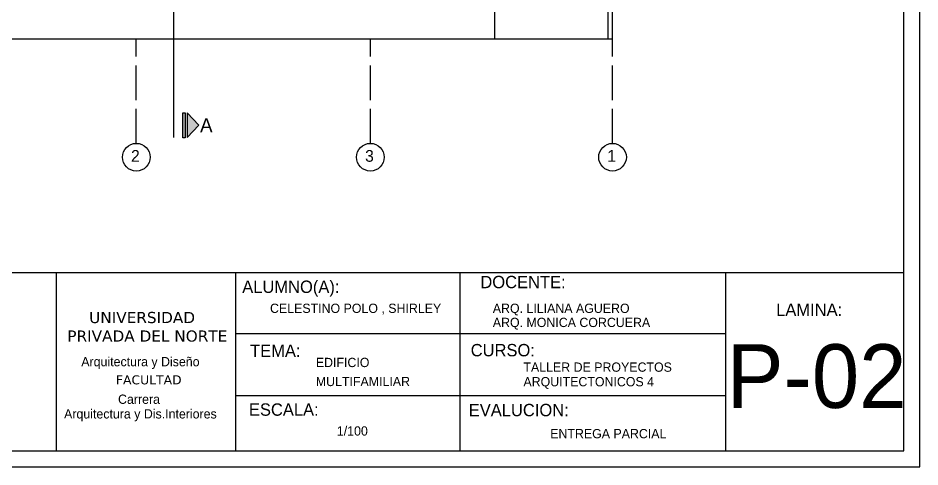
# Model space of a CAD drawing. Header units: metres. Extents: x -525 to 413, y -37 to 272.
# Drawn here: x 38.47 to 66.41, y 25.93 to 39.82 of the extents above; entities that cross this region are included whole.
import ezdxf

# ---------------------------------------------------------------- set-up
doc = ezdxf.new("R2010")
doc.units = ezdxf.units.M
doc.header["$MEASUREMENT"] = 0
doc.linetypes.add('ACAD_ISO02W100', pattern=[15, 12, -3])
doc.linetypes.add('DOT', pattern=[0.25, 0, -0.25])
doc.layers.get('0').update_dxf_attribs({"color": 254})
for name, color, linetype in [('COLUMNA', 254, 'Continuous'), ('L.COLUMNA', 254, 'Continuous'), ('letra', 254, 'DOT')]:
    doc.layers.add(name, color=color, linetype=linetype)
doc.layers.add('MARCO DE LEYENDA', color=254, linetype='Continuous', lineweight=25)
doc.styles.get("Standard").update_dxf_attribs({"font": 'HTOWERT.TTF', "height": 0.08})
doc.styles.add('STYLE1', font='verdana.ttf', dxfattribs={"height": 3})
doc.styles.add('style2', font='GOTHIC.TTF')

# ---------------------------------------------------------------- blocks, each defined once
blk = doc.blocks.new('D')
at = {"layer": 'COLUMNA', "ltscale": 0.2}
h = blk.add_hatch(color=256, dxfattribs=at)
h.set_gradient(color1=(0, 0, 26), color2=(0, 0, 0), rotation=30, one_color=1)
h.paths.add_polyline_path([(3167.8, 1572.454), (3167.418, 1572.818), (3167.036, 1572.454)])
h.paths.add_polyline_path([(3167.036, 1572.393), (3167.036, 1572.315), (3167.813, 1572.315), (3167.813, 1572.393)])
for p, q in [((3167.418, 1572.818), (3167.036, 1572.454)), ((3167.418, 1572.818), (3167.8, 1572.454)), ((3167.036, 1572.454), (3167.8, 1572.454))]:
    blk.add_line(p, q, dxfattribs=at)
blk.add_lwpolyline([(3167.036, 1572.393), (3167.813, 1572.393), (3167.813, 1572.315), (3167.036, 1572.315)], close=True, dxfattribs=at)

msp = doc.modelspace()

# ---------------------------------------------------------------- linework, layer by layer
for p, q in [((53.235, 39.169), (53.235, 45.559)), ((55.843, 30.04), (45.22, 30.04)), ((55.843, 28.127), (45.22, 28.127))]:
    msp.add_line(p, q)
at = {"ltscale": 0.02}
for p, q in [((56.735, 43.771), (56.735, 39.169)), ((34.885, 39.169), (56.885, 39.169)), ((49.385, 39.169), (51.285, 39.169))]:
    msp.add_line(p, q, dxfattribs=at)
at = {"linetype": 'Continuous'}
for points in [[(24.407, 85.327), (24.407, 25.927), (66.407, 25.927), (66.407, 85.327)], [(24.907, 84.827), (24.907, 26.427), (65.907, 26.427), (65.907, 84.827)]]:
    msp.add_lwpolyline(points, close=True, dxfattribs=at)
msp.add_lwpolyline([(34.885, 39.169), (56.885, 39.169), (56.885, 79.169), (34.885, 79.169)], close=True)
at = {"ltscale": 0.2}
for centre in [(42.135, 35.51), (49.385, 35.51), (56.885, 35.51)]:
    msp.add_circle(centre, 0.428, dxfattribs=at)
at = {"layer": 'COLUMNA', "ltscale": 0.2}
msp.add_line((43.285, 40.473), (43.285, 36.118), dxfattribs=at)
at = {"layer": 'L.COLUMNA', "linetype": 'ACAD_ISO02W100', "ltscale": 0.09}
for p, q in [((42.135, 35.922), (42.135, 39.169)), ((49.385, 35.922), (49.385, 39.169)), ((56.885, 35.922), (56.885, 39.169))]:
    msp.add_line(p, q, dxfattribs=at)
at = {"layer": 'MARCO DE LEYENDA'}
for p, q in [((35.079, 31.946), (65.907, 31.946)), ((39.66, 26.427), (39.66, 31.946)), ((45.22, 26.427), (45.22, 31.946)), ((52.171, 26.427), (52.171, 31.939)), ((60.395, 26.427), (60.395, 31.939)), ((60.395, 30.04), (55.843, 30.04)), ((60.395, 28.127), (55.843, 28.127))]:
    msp.add_line(p, q, dxfattribs=at)

# ---------------------------------------------------------------- block references
at = {"layer": 'COLUMNA', "ltscale": 0.2, "rotation": 270}
msp.add_blockref('D', (-1528.742, 3203.921), dxfattribs=at)
msp.add_blockref('D', (-1528.742, 3203.921), dxfattribs=at)

# ---------------------------------------------------------------- texts
for s, height, style, p in [('ALUMNO(A):', 0.3823, 'style2', (45.416, 31.31)), ('DOCENTE:', 0.3823, 'style2', (52.791, 31.457)), ('            CELESTINO POLO , SHIRLEY', 0.28655, 'style2', (44.999, 30.692)), ('            ARQ. LILIANA AGUERO ', 0.28655, 'style2', (51.899, 30.692)), ('LAMINA:', 0.3823, 'style2', (61.953, 30.6)), ('UNIVERSIDAD', 0.34459, 'STYLE1', (40.674, 30.378)), ('            ARQ. MONICA CORCUERA ', 0.28655, 'style2', (51.899, 30.255)), ('PRIVADA DEL NORTE', 0.34459, 'STYLE1', (39.998, 29.805)), ('TEMA:', 0.3823, 'style2', (45.659, 29.33)), ('CURSO:', 0.3823, 'style2', (52.492, 29.349)), ('P-02', 1.9712, 'style2', (60.423, 27.752)), ('Arquitectura y Diseño', 0.28655, 'style2', (40.431, 29.041)), ('EDIFICIO', 0.2866, 'style2', (47.695, 29.016)), ('TALLER DE PROYECTOS ', 0.28655, 'style2', (54.125, 28.872)), ('FACULTAD', 0.2793, 'STYLE1', (41.503, 28.482)), ('MULTIFAMILIAR', 0.28655, 'style2', (47.695, 28.428)), ('ARQUITECTONICOS 4', 0.28655, 'style2', (54.125, 28.421)), ('Carrera', 0.2866, 'style2', (41.569, 27.879)), ('Arquitectura y Dis.Interiores', 0.28655, 'style2', (39.898, 27.426)), ('ESCALA:', 0.3823, 'style2', (45.623, 27.511)), ('EVALUCION:', 0.3823, 'style2', (52.432, 27.496)), ('1/100', 0.2866, 'style2', (48.347, 26.897)), ('ENTREGA PARCIAL', 0.28655, 'style2', (54.955, 26.814))]:
    msp.add_text(s, height=height, dxfattribs=dict(style=style)).set_placement(p)
at = {"layer": 'COLUMNA', "ltscale": 0.2}
msp.add_text('A', height=0.432, dxfattribs=at).set_placement((44.111, 36.283))
msp.add_text('A', height=0.432, dxfattribs=at).set_placement((44.111, 36.283))
at = {"layer": 'letra', "linetype": 'ACAD_ISO02W100', "ltscale": 0.009}
for s, p in [('2', (41.971, 35.368)), ('3', (49.221, 35.368)), ('1', (56.721, 35.368))]:
    msp.add_text(s, height=0.364, dxfattribs=at).set_placement(p)

doc.saveas('drawing.dxf')
